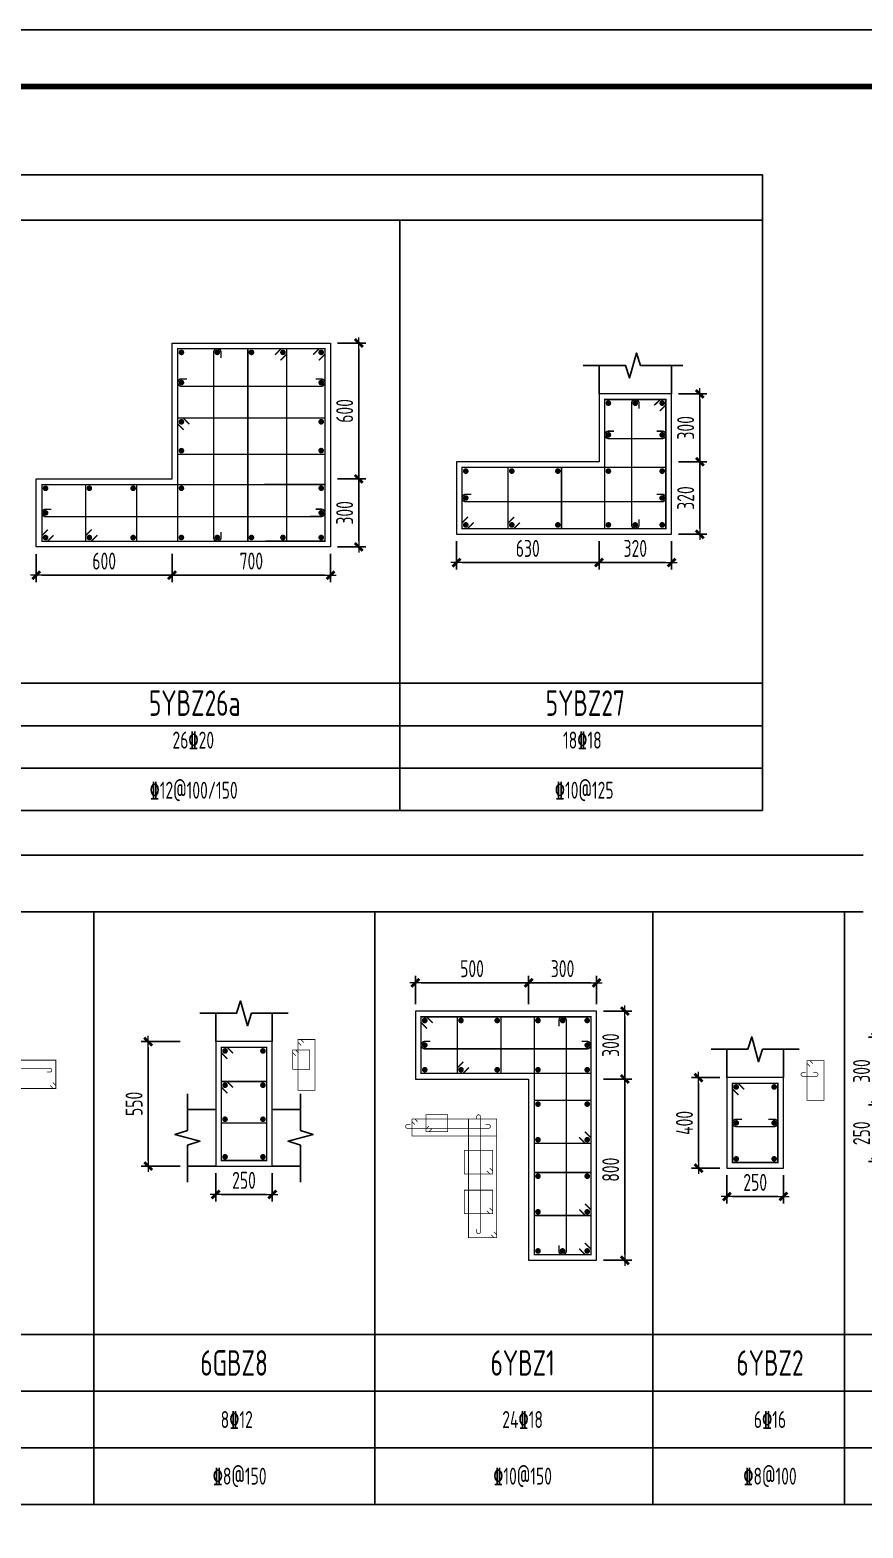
# Model space of a CAD drawing. Extents: x 292423 to 376523, y 106557 to 361882.
# Drawn here: x 343859 to 358578, y 139497 to 165957 of the extents above; entities that cross this region are included whole.
import ezdxf
from ezdxf.enums import TextEntityAlignment as Align

# ---------------------------------------------------------------- set-up
doc = ezdxf.new("R2010")
doc.units = 0
doc.header["$LTSCALE"] = 1000
doc.layers.get('0').update_dxf_attribs({"linetype": 'CONTINUOUS'})
doc.layers.get('Defpoints').update_dxf_attribs({"linetype": 'CONTINUOUS'})
for name, color, linetype in [('1508', 2, 'CONTINUOUS'), ('TAB', 7, 'CONTINUOUS'), ('THIN', 7, 'CONTINUOUS'), ('tk', 7, 'CONTINUOUS')]:
    doc.layers.add(name, color=color, linetype=linetype)
for name, color, linetype, lineweight in [('REIN', 6, 'CONTINUOUS', 18), ('Z-柱大样外框', 7, 'ByLayer', 18), ('Z-详图标注', 3, 'CONTINUOUS', 18)]:
    doc.layers.add(name, color=color, linetype=linetype, lineweight=lineweight)
doc.styles.get("Standard").update_dxf_attribs({"font": 'tssdeng.shx', "width": 0.7, "bigfont": 'tssdchn.shx'})
doc.styles.add('TCCAD_Dimension', font='Tssdeng.shx', dxfattribs={"width": 0.7, "bigfont": 'tssdchn.shx'})
doc.dimstyles.new('TCCAD_25_100', dxfattribs={"dimtxt": 300, "dimasz": 100, "dimexe": 125, "dimexo": 125, "dimgap": 100, "dimtad": 1, "dimdec": 0, "dimlfac": 0.25, "dimzin": 0, "dimdsep": 46, "dimtxsty": 'TCCAD_Dimension', "dimblk": '_TCDBK25_100', "dimcen": 0, "dimclrt": 7, "dimadec": 0, "dimazin": 0, "dimtfac": 1, "dimtdec": 0, "dimtix": 1, "dimtmove": 2, "dimatfit": 3, "dimfxl": 1, "dimtolj": 1, "dimtzin": 0, "dimarcsym": 0})

# ---------------------------------------------------------------- blocks, each defined once
blk = doc.blocks.new('_TCDBK25_100')
blk.add_line((-1, 0), (1, 0))
at = {"const_width": 0.5}
blk.add_lwpolyline([(-0.7, -0.7), (0.7, 0.7)], dxfattribs=at)
blk = doc.blocks.new('*D136')
at = {"layer": 'Defpoints', "color": 0}
for p in [(353869, 147427), (354369, 147427), (353869, 144227)]:
    blk.add_point(p, dxfattribs=at)
at = {"layer": 'Z-详图标注', "color": 0, "lineweight": -2}
for p, q in [((353994, 147427), (354494, 147427)), ((354369, 144327), (354369, 147327)), ((353994, 144227), (354494, 144227))]:
    blk.add_line(p, q, dxfattribs=at)
at = {"layer": 'Z-详图标注', "color": 0, "lineweight": -2, "xscale": 100, "yscale": 100, "zscale": 100}
for p, rotation in [((354369, 147427), 90), ((354369, 144227), 270)]:
    blk.add_blockref('_TCDBK25_100', p, dxfattribs=dict(at, rotation=rotation))
at = {"layer": 'Z-详图标注', "color": 7, "insert": (354119, 145827), "char_height": 300, "attachment_point": 5, "rotation": 90, "style": 'TCCAD_Dimension'}
blk.add_mtext('\\A1;800', dxfattribs=at)
blk = doc.blocks.new('*D137')
at = {"layer": 'Defpoints', "color": 0}
for p in [(353869, 148627), (354369, 148627), (353869, 147427)]:
    blk.add_point(p, dxfattribs=at)
at = {"layer": 'Z-详图标注', "color": 0, "lineweight": -2}
for p, q in [((353994, 148627), (354494, 148627)), ((354369, 147527), (354369, 148527)), ((353994, 147427), (354494, 147427))]:
    blk.add_line(p, q, dxfattribs=at)
at = {"layer": 'Z-详图标注', "color": 0, "lineweight": -2, "xscale": 100, "yscale": 100, "zscale": 100}
for p, rotation in [((354369, 148627), 90), ((354369, 147427), 270)]:
    blk.add_blockref('_TCDBK25_100', p, dxfattribs=dict(at, rotation=rotation))
at = {"layer": 'Z-详图标注', "color": 7, "insert": (354119, 148027), "char_height": 300, "attachment_point": 5, "rotation": 90, "style": 'TCCAD_Dimension'}
blk.add_mtext('\\A1;300', dxfattribs=at)
blk = doc.blocks.new('*D138')
at = {"layer": 'Defpoints', "color": 0}
for p in [(352669, 149127), (352669, 148627), (353869, 148627)]:
    blk.add_point(p, dxfattribs=at)
at = {"layer": 'Z-详图标注', "color": 0, "lineweight": -2}
for p, q in [((352669, 148752), (352669, 149252)), ((353869, 148752), (353869, 149252)), ((353769, 149127), (352769, 149127))]:
    blk.add_line(p, q, dxfattribs=at)
at = {"layer": 'Z-详图标注', "color": 0, "lineweight": -2, "xscale": 100, "yscale": 100, "zscale": 100, "rotation": 180}
blk.add_blockref('_TCDBK25_100', (352669, 149127), dxfattribs=at)
at = {"layer": 'Z-详图标注', "color": 0, "lineweight": -2, "xscale": 100, "yscale": 100, "zscale": 100}
blk.add_blockref('_TCDBK25_100', (353869, 149127), dxfattribs=at)
at = {"layer": 'Z-详图标注', "color": 7, "insert": (353269, 149377), "char_height": 300, "attachment_point": 5, "style": 'TCCAD_Dimension'}
blk.add_mtext('\\A1;300', dxfattribs=at)
blk = doc.blocks.new('*D139')
at = {"layer": 'Defpoints', "color": 0}
for p in [(350669, 149127), (350669, 148627), (352669, 148627)]:
    blk.add_point(p, dxfattribs=at)
at = {"layer": 'Z-详图标注', "color": 0, "lineweight": -2}
for p, q in [((350669, 148752), (350669, 149252)), ((352669, 148752), (352669, 149252)), ((352569, 149127), (350769, 149127))]:
    blk.add_line(p, q, dxfattribs=at)
at = {"layer": 'Z-详图标注', "color": 0, "lineweight": -2, "xscale": 100, "yscale": 100, "zscale": 100, "rotation": 180}
blk.add_blockref('_TCDBK25_100', (350669, 149127), dxfattribs=at)
at = {"layer": 'Z-详图标注', "color": 0, "lineweight": -2, "xscale": 100, "yscale": 100, "zscale": 100}
blk.add_blockref('_TCDBK25_100', (352669, 149127), dxfattribs=at)
at = {"layer": 'Z-详图标注', "color": 7, "insert": (351669, 149377), "char_height": 300, "attachment_point": 5, "style": 'TCCAD_Dimension'}
blk.add_mtext('\\A1;500', dxfattribs=at)
blk = doc.blocks.new('*D145')
at = {"layer": 'Defpoints', "color": 0}
for p in [(356172, 145853), (357172, 145853), (357172, 145353)]:
    blk.add_point(p, dxfattribs=at)
at = {"layer": 'Z-详图标注', "color": 0, "lineweight": -2}
for p, q in [((356172, 145728), (356172, 145228)), ((357172, 145728), (357172, 145228)), ((356272, 145353), (357072, 145353))]:
    blk.add_line(p, q, dxfattribs=at)
at = {"layer": 'Z-详图标注', "color": 0, "lineweight": -2, "xscale": 100, "yscale": 100, "zscale": 100, "rotation": 180}
blk.add_blockref('_TCDBK25_100', (356172, 145353), dxfattribs=at)
at = {"layer": 'Z-详图标注', "color": 0, "lineweight": -2, "xscale": 100, "yscale": 100, "zscale": 100}
blk.add_blockref('_TCDBK25_100', (357172, 145353), dxfattribs=at)
at = {"layer": 'Z-详图标注', "color": 7, "insert": (356672, 145603), "char_height": 300, "attachment_point": 5, "style": 'TCCAD_Dimension'}
blk.add_mtext('\\A1;250', dxfattribs=at)
blk = doc.blocks.new('*D146')
at = {"layer": 'Defpoints', "color": 0}
for p in [(355672, 147453), (356172, 147453), (356172, 145853)]:
    blk.add_point(p, dxfattribs=at)
at = {"layer": 'Z-详图标注', "color": 0, "lineweight": -2}
for p, q in [((356047, 147453), (355547, 147453)), ((355672, 145953), (355672, 147353)), ((356047, 145853), (355547, 145853))]:
    blk.add_line(p, q, dxfattribs=at)
at = {"layer": 'Z-详图标注', "color": 0, "lineweight": -2, "xscale": 100, "yscale": 100, "zscale": 100}
for p, rotation in [((355672, 147453), 90), ((355672, 145853), 270)]:
    blk.add_blockref('_TCDBK25_100', p, dxfattribs=dict(at, rotation=rotation))
at = {"layer": 'Z-详图标注', "color": 7, "insert": (355422, 146653), "char_height": 300, "attachment_point": 5, "rotation": 90, "style": 'TCCAD_Dimension'}
blk.add_mtext('\\A1;400', dxfattribs=at)
blk = doc.blocks.new('*D147')
at = {"layer": 'Defpoints', "color": 0}
for p in [(359301, 148170), (358801, 146970), (359301, 146970)]:
    blk.add_point(p, dxfattribs=at)
at = {"layer": 'Z-详图标注', "color": 0, "lineweight": -2}
for p, q in [((359176, 148170), (358676, 148170)), ((358801, 148070), (358801, 147070)), ((359176, 146970), (358676, 146970))]:
    blk.add_line(p, q, dxfattribs=at)
at = {"layer": 'Z-详图标注', "color": 0, "lineweight": -2, "xscale": 100, "yscale": 100, "zscale": 100}
for p, rotation in [((358801, 148170), 90), ((358801, 146970), 270)]:
    blk.add_blockref('_TCDBK25_100', p, dxfattribs=dict(at, rotation=rotation))
at = {"layer": 'Z-详图标注', "color": 7, "insert": (358551, 147570), "char_height": 300, "attachment_point": 5, "rotation": 90, "style": 'TCCAD_Dimension'}
blk.add_mtext('\\A1;300', dxfattribs=at)
blk = doc.blocks.new('*D148')
at = {"layer": 'Defpoints', "color": 0}
for p in [(359301, 146970), (358801, 145970), (359301, 145970)]:
    blk.add_point(p, dxfattribs=at)
at = {"layer": 'Z-详图标注', "color": 0, "lineweight": -2}
for p, q in [((359176, 146970), (358676, 146970)), ((358801, 146870), (358801, 146070)), ((359176, 145970), (358676, 145970))]:
    blk.add_line(p, q, dxfattribs=at)
at = {"layer": 'Z-详图标注', "color": 0, "lineweight": -2, "xscale": 100, "yscale": 100, "zscale": 100}
for p, rotation in [((358801, 146970), 90), ((358801, 145970), 270)]:
    blk.add_blockref('_TCDBK25_100', p, dxfattribs=dict(at, rotation=rotation))
at = {"layer": 'Z-详图标注', "color": 7, "insert": (358551, 146470), "char_height": 300, "attachment_point": 5, "rotation": 90, "style": 'TCCAD_Dimension'}
blk.add_mtext('\\A1;250', dxfattribs=at)
blk = doc.blocks.new('*D159')
at = {"layer": 'Defpoints', "color": 0}
for p in [(347140, 145889), (348140, 145889), (348140, 145389)]:
    blk.add_point(p, dxfattribs=at)
at = {"layer": 'Z-详图标注', "color": 0, "lineweight": -2}
for p, q in [((347140, 145764), (347140, 145264)), ((348140, 145764), (348140, 145264)), ((347240, 145389), (348040, 145389))]:
    blk.add_line(p, q, dxfattribs=at)
at = {"layer": 'Z-详图标注', "color": 0, "lineweight": -2, "xscale": 100, "yscale": 100, "zscale": 100, "rotation": 180}
blk.add_blockref('_TCDBK25_100', (347140, 145389), dxfattribs=at)
at = {"layer": 'Z-详图标注', "color": 0, "lineweight": -2, "xscale": 100, "yscale": 100, "zscale": 100}
blk.add_blockref('_TCDBK25_100', (348140, 145389), dxfattribs=at)
at = {"layer": 'Z-详图标注', "color": 7, "insert": (347640, 145639), "char_height": 300, "attachment_point": 5, "style": 'TCCAD_Dimension'}
blk.add_mtext('\\A1;250', dxfattribs=at)
blk = doc.blocks.new('*D160')
at = {"layer": 'Defpoints', "color": 0}
for p in [(345948, 148089), (346640, 148089), (346640, 145889)]:
    blk.add_point(p, dxfattribs=at)
at = {"layer": 'Z-详图标注', "color": 0, "lineweight": -2}
for p, q in [((346515, 148089), (345823, 148089)), ((345948, 145989), (345948, 147989)), ((346515, 145889), (345823, 145889))]:
    blk.add_line(p, q, dxfattribs=at)
at = {"layer": 'Z-详图标注', "color": 0, "lineweight": -2, "xscale": 100, "yscale": 100, "zscale": 100}
for p, rotation in [((345948, 148089), 90), ((345948, 145889), 270)]:
    blk.add_blockref('_TCDBK25_100', p, dxfattribs=dict(at, rotation=rotation))
at = {"layer": 'Z-详图标注', "color": 7, "insert": (345698, 146989), "char_height": 300, "attachment_point": 5, "rotation": 90, "style": 'TCCAD_Dimension'}
blk.add_mtext('\\A1;550', dxfattribs=at)
blk = doc.blocks.new('*D796')
at = {"layer": 'Defpoints', "color": 0}
for p in [(351394, 157050), (353914, 157050), (353914, 156550)]:
    blk.add_point(p, dxfattribs=at)
at = {"layer": 'Z-详图标注', "color": 0, "lineweight": -2}
for p, q in [((351394, 156925), (351394, 156425)), ((353914, 156925), (353914, 156425)), ((351494, 156550), (353814, 156550))]:
    blk.add_line(p, q, dxfattribs=at)
at = {"layer": 'Z-详图标注', "color": 0, "lineweight": -2, "xscale": 100, "yscale": 100, "zscale": 100, "rotation": 180}
blk.add_blockref('_TCDBK25_100', (351394, 156550), dxfattribs=at)
at = {"layer": 'Z-详图标注', "color": 0, "lineweight": -2, "xscale": 100, "yscale": 100, "zscale": 100}
blk.add_blockref('_TCDBK25_100', (353914, 156550), dxfattribs=at)
at = {"layer": 'Z-详图标注', "color": 7, "insert": (352654, 156800), "char_height": 300, "attachment_point": 5, "style": 'TCCAD_Dimension'}
blk.add_mtext('\\A1;630', dxfattribs=at)
blk = doc.blocks.new('*D797')
at = {"layer": 'Defpoints', "color": 0}
for p in [(353914, 157050), (355194, 157050), (355194, 156550)]:
    blk.add_point(p, dxfattribs=at)
at = {"layer": 'Z-详图标注', "color": 0, "lineweight": -2}
for p, q in [((353914, 156925), (353914, 156425)), ((355194, 156925), (355194, 156425)), ((354014, 156550), (355094, 156550))]:
    blk.add_line(p, q, dxfattribs=at)
at = {"layer": 'Z-详图标注', "color": 0, "lineweight": -2, "xscale": 100, "yscale": 100, "zscale": 100, "rotation": 180}
blk.add_blockref('_TCDBK25_100', (353914, 156550), dxfattribs=at)
at = {"layer": 'Z-详图标注', "color": 0, "lineweight": -2, "xscale": 100, "yscale": 100, "zscale": 100}
blk.add_blockref('_TCDBK25_100', (355194, 156550), dxfattribs=at)
at = {"layer": 'Z-详图标注', "color": 7, "insert": (354554, 156800), "char_height": 300, "attachment_point": 5, "style": 'TCCAD_Dimension'}
blk.add_mtext('\\A1;320', dxfattribs=at)
blk = doc.blocks.new('*D798')
at = {"layer": 'Defpoints', "color": 0}
for p in [(355194, 158330), (355694, 158330), (355194, 157050)]:
    blk.add_point(p, dxfattribs=at)
at = {"layer": 'Z-详图标注', "color": 0, "lineweight": -2}
for p, q in [((355319, 158330), (355819, 158330)), ((355694, 157150), (355694, 158230)), ((355319, 157050), (355819, 157050))]:
    blk.add_line(p, q, dxfattribs=at)
at = {"layer": 'Z-详图标注', "color": 0, "lineweight": -2, "xscale": 100, "yscale": 100, "zscale": 100}
for p, rotation in [((355694, 158330), 90), ((355694, 157050), 270)]:
    blk.add_blockref('_TCDBK25_100', p, dxfattribs=dict(at, rotation=rotation))
at = {"layer": 'Z-详图标注', "color": 7, "insert": (355444, 157690), "char_height": 300, "attachment_point": 5, "rotation": 90, "style": 'TCCAD_Dimension'}
blk.add_mtext('\\A1;320', dxfattribs=at)
blk = doc.blocks.new('*D799')
at = {"layer": 'Defpoints', "color": 0}
for p in [(355194, 159530), (355694, 159530), (355194, 158330)]:
    blk.add_point(p, dxfattribs=at)
at = {"layer": 'Z-详图标注', "color": 0, "lineweight": -2}
for p, q in [((355319, 159530), (355819, 159530)), ((355694, 158430), (355694, 159430)), ((355319, 158330), (355819, 158330))]:
    blk.add_line(p, q, dxfattribs=at)
at = {"layer": 'Z-详图标注', "color": 0, "lineweight": -2, "xscale": 100, "yscale": 100, "zscale": 100}
for p, rotation in [((355694, 159530), 90), ((355694, 158330), 270)]:
    blk.add_blockref('_TCDBK25_100', p, dxfattribs=dict(at, rotation=rotation))
at = {"layer": 'Z-详图标注', "color": 7, "insert": (355444, 158930), "char_height": 300, "attachment_point": 5, "rotation": 90, "style": 'TCCAD_Dimension'}
blk.add_mtext('\\A1;300', dxfattribs=at)
blk = doc.blocks.new('*D808')
at = {"layer": 'Defpoints', "color": 0}
for p in [(343969, 156826), (346369, 156827), (346370, 156327)]:
    blk.add_point(p, dxfattribs=at)
at = {"layer": 'Z-详图标注', "color": 0, "lineweight": -2}
for p, q in [((343969, 156701), (343970, 156201)), ((346369, 156702), (346370, 156202)), ((344070, 156326), (346270, 156327))]:
    blk.add_line(p, q, dxfattribs=at)
at = {"layer": 'Z-详图标注', "color": 0, "lineweight": -2, "xscale": 100, "yscale": 100, "zscale": 100}
for p, rotation in [((343970, 156326), 180.0138959883196), ((346370, 156327), 0.01389598831960133)]:
    blk.add_blockref('_TCDBK25_100', p, dxfattribs=dict(at, rotation=rotation))
at = {"layer": 'Z-详图标注', "color": 7, "insert": (345170, 156576), "char_height": 300, "attachment_point": 5, "rotation": 0.0139, "style": 'TCCAD_Dimension'}
blk.add_mtext('\\A1;600', dxfattribs=at)
blk = doc.blocks.new('*D809')
at = {"layer": 'Defpoints', "color": 0}
for p in [(346369, 156827), (349169, 156827), (349170, 156327)]:
    blk.add_point(p, dxfattribs=at)
at = {"layer": 'Z-详图标注', "color": 0, "lineweight": -2}
for p, q in [((346369, 156702), (346370, 156202)), ((349169, 156702), (349170, 156202)), ((346470, 156327), (349070, 156327))]:
    blk.add_line(p, q, dxfattribs=at)
at = {"layer": 'Z-详图标注', "color": 0, "lineweight": -2, "xscale": 100, "yscale": 100, "zscale": 100}
for p, rotation in [((346370, 156327), 180.0138959883196), ((349170, 156327), 0.01389598831960133)]:
    blk.add_blockref('_TCDBK25_100', p, dxfattribs=dict(at, rotation=rotation))
at = {"layer": 'Z-详图标注', "color": 7, "insert": (347770, 156577), "char_height": 300, "attachment_point": 5, "rotation": 0.0139, "style": 'TCCAD_Dimension'}
blk.add_mtext('\\A1;700', dxfattribs=at)
blk = doc.blocks.new('*D810')
at = {"layer": 'Defpoints', "color": 0}
for p in [(349169, 158028), (349669, 158028), (349169, 156827)]:
    blk.add_point(p, dxfattribs=at)
at = {"layer": 'Z-详图标注', "color": 0, "lineweight": -2}
for p, q in [((349294, 158028), (349794, 158028)), ((349669, 156927), (349669, 157928)), ((349294, 156827), (349794, 156827))]:
    blk.add_line(p, q, dxfattribs=at)
at = {"layer": 'Z-详图标注', "color": 0, "lineweight": -2, "xscale": 100, "yscale": 100, "zscale": 100}
for p, rotation in [((349669, 158028), 90), ((349669, 156827), 270)]:
    blk.add_blockref('_TCDBK25_100', p, dxfattribs=dict(at, rotation=rotation))
at = {"layer": 'Z-详图标注', "color": 7, "insert": (349419, 157428), "char_height": 300, "attachment_point": 5, "rotation": 90, "style": 'TCCAD_Dimension'}
blk.add_mtext('\\A1;300', dxfattribs=at)
blk = doc.blocks.new('*D811')
at = {"layer": 'Defpoints', "color": 0}
for p in [(349169, 160427), (349669, 160427), (349169, 158028)]:
    blk.add_point(p, dxfattribs=at)
at = {"layer": 'Z-详图标注', "color": 0, "lineweight": -2}
for p, q in [((349294, 160427), (349794, 160427)), ((349669, 158128), (349669, 160327)), ((349294, 158028), (349794, 158028))]:
    blk.add_line(p, q, dxfattribs=at)
at = {"layer": 'Z-详图标注', "color": 0, "lineweight": -2, "xscale": 100, "yscale": 100, "zscale": 100}
for p, rotation in [((349669, 160427), 90), ((349669, 158028), 270)]:
    blk.add_blockref('_TCDBK25_100', p, dxfattribs=dict(at, rotation=rotation))
at = {"layer": 'Z-详图标注', "color": 7, "insert": (349419, 159228), "char_height": 300, "attachment_point": 5, "rotation": 90, "style": 'TCCAD_Dimension'}
blk.add_mtext('\\A1;600', dxfattribs=at)
blk = doc.blocks.new('A1tk')
at = {"layer": 'tk', "color": 5}
blk.add_lwpolyline([(0, 0), (0, 59400), (84100, 59400), (84100, 0)], close=True, dxfattribs=at)
at = {"layer": 'tk', "const_width": 100}
blk.add_lwpolyline([(2500, 1000), (83100, 1000), (83100, 58400), (2500, 58400)], close=True, dxfattribs=at)

msp = doc.modelspace()

# ---------------------------------------------------------------- linework, layer by layer
at = {"layer": 'REIN', "color": 210, "const_width": 25, "elevation": 0}
for points in [[(348863.4, 160221.2), (348969.5, 160327.3), (349069.5, 160327.3), (349069.5, 156927.3), (346469.5, 156926.7), (346469.5, 160327.3), (349069.5, 160327.3), (349069.5, 160227.3), (348963.4, 160121.2)], [(354887.5, 159324.3), (354993.6, 159430.3), (355093.6, 159430.3), (355093.6, 157150.3), (354013.6, 157150.3), (354013.6, 159430.3), (355093.6, 159430.3), (355093.6, 159330.3), (354987.5, 159224.3)], [(351699.6, 157256.4), (351593.6, 157150.3), (351493.6, 157150.3), (351493.6, 158230.3), (355093.6, 158230.3), (355093.6, 157150.3), (351493.6, 157150.3), (351493.6, 157250.3), (351599.6, 157356.4)], [(344275.5, 157032.3), (344169.5, 156926.2), (344069.5, 156926.2), (344069.5, 157926.2), (349069.5, 157928.4), (349069.5, 156927.3), (344069.5, 156926.2), (344069.5, 157026.2), (344175.5, 157132.2)]]:
    msp.add_lwpolyline(points, dxfattribs=at)
at = {"layer": 'REIN', "color": 6, "const_width": 50, "elevation": 0}
for points in [[(346509.5, 160262.3, 1), (346559.5, 160262.3, 1)], [(347143.5, 160262.3, 1), (347193.5, 160262.3, 1)], [(347747.7, 160262.3, 1), (347797.7, 160262.3, 1)], [(348303.6, 160262.3, 1), (348353.6, 160262.3, 1)], [(348979.5, 160262.3, 1), (349029.5, 160262.3, 1)], [(346509.5, 159728.7, 1), (346559.5, 159728.7, 1)], [(348979.5, 159728.7, 1), (349029.5, 159728.7, 1)], [(354053.6, 159365.3, 1), (354103.6, 159365.3, 1)], [(354528.6, 159365.3, 1), (354578.6, 159365.3, 1)], [(355003.6, 159365.3, 1), (355053.6, 159365.3, 1)], [(346509.5, 159036, 1), (346559.5, 159036, 1)], [(348979.5, 159036.3, 1), (349029.5, 159036.3, 1)], [(354053.6, 158805.3, 1), (354103.6, 158805.3, 1)], [(355003.6, 158805.3, 1), (355053.6, 158805.3, 1)], [(346509.5, 158526.4, 1), (346559.5, 158526.4, 1)], [(348979.5, 158527, 1), (349029.5, 158527, 1)], [(351533.6, 158165.3, 1), (351583.6, 158165.3, 1)], [(352346.9, 158165.3, 1), (352396.9, 158165.3, 1)], [(353160.2, 158165.3, 1), (353210.2, 158165.3, 1)], [(354053.6, 158165.3, 1), (354103.6, 158165.3, 1)], [(355003.6, 158165.3, 1), (355053.6, 158165.3, 1)], [(344109.5, 157861.2, 1), (344159.5, 157861.2, 1)], [(344882.8, 157861.6, 1), (344932.8, 157861.6, 1)], [(345656.1, 157862, 1), (345706.1, 157862, 1)], [(346509.5, 157862.4, 1), (346559.5, 157862.4, 1)], [(348979.5, 157863.4, 1), (349029.5, 157863.4, 1)], [(351533.6, 157690.3, 1), (351583.6, 157690.3, 1)], [(355003.6, 157690.3, 1), (355053.6, 157690.3, 1)], [(344109.5, 157426.2, 1), (344159.5, 157426.2, 1)], [(348979.5, 157427.8, 1), (349029.5, 157427.8, 1)], [(351533.6, 157215.3, 1), (351583.6, 157215.3, 1)], [(352346.9, 157215.3, 1), (352396.9, 157215.3, 1)], [(353160.2, 157215.3, 1), (353210.2, 157215.3, 1)], [(354053.6, 157215.3, 1), (354103.6, 157215.3, 1)], [(354528.6, 157215.3, 1), (354578.6, 157215.3, 1)], [(355003.6, 157215.3, 1), (355053.6, 157215.3, 1)], [(344109.5, 156991.2, 1), (344159.5, 156991.2, 1)], [(344882.8, 156991.4, 1), (344932.8, 156991.4, 1)], [(345656.1, 156991.5, 1), (345706.1, 156991.5, 1)], [(346509.5, 156991.8, 1), (346559.5, 156991.8, 1)], [(347143.8, 156991.8, 1), (347193.8, 156991.8, 1)], [(347747.7, 156991.9, 1), (347797.7, 156991.9, 1)], [(348303.6, 156992.1, 1), (348353.6, 156992.1, 1)], [(348979.5, 156992.3, 1), (349029.5, 156992.3, 1)]]:
    msp.add_lwpolyline(points, format="xyb", close=True, dxfattribs=at)
at = {"layer": 'REIN', "color": 6, "const_width": 25, "elevation": 0}
for points in [[(347233.8, 157091.8), (347233.8, 156991.8, -1), (347103.8, 156991.8), (347103.5, 160262.3, -1), (347233.5, 160262.3), (347233.5, 160162.3)], [(348904.5, 159793.7), (349004.5, 159793.7, -1), (349004.5, 159663.7), (346534.5, 159663.7, -1), (346534.5, 159793.7), (346634.5, 159793.7)], [(354618.6, 157315.3), (354618.6, 157215.3, -1), (354488.6, 157215.3), (354488.6, 159365.3, -1), (354618.6, 159365.3), (354618.6, 159265.3)], [(354928.6, 158870.3), (355028.6, 158870.3, -1), (355028.6, 158740.3), (354078.6, 158740.3, -1), (354078.6, 158870.3), (354178.6, 158870.3)], [(354928.6, 157755.3), (355028.6, 157755.3, -1), (355028.6, 157625.3), (351558.6, 157625.3, -1), (351558.6, 157755.3), (351658.6, 157755.3)], [(348904.4, 157492.8), (349004.4, 157492.8, -1), (349004.5, 157362.8), (344134.5, 157361.2, -1), (344134.4, 157491.2), (344234.4, 157491.2)]]:
    msp.add_lwpolyline(points, format="xyb", dxfattribs=at)
for points in [[(348187.6, 160221.2), (348293.6, 160327.3), (348393.6, 160327.3), (348393.6, 156927.1), (347707.7, 156926.9), (347707.7, 160327.3), (348393.6, 160327.3), (348393.6, 160227.3), (348287.6, 160121.2)], [(346575.5, 158894.9), (346469.5, 159001), (346469.5, 159101), (349069.5, 159101.3), (349069.5, 158462.1), (346469.5, 158461.3), (346469.5, 159101), (346569.5, 159101), (346675.5, 158994.9)], [(352513, 157256.4), (352406.9, 157150.3), (352306.9, 157150.3), (352306.9, 158230.3), (353250.2, 158230.3), (353250.2, 157150.3), (352306.9, 157150.3), (352306.9, 157250.3), (352413, 157356.4)], [(345048.8, 157032.4), (344942.8, 156926.4), (344842.8, 156926.3), (344842.8, 157926.6), (345746.1, 157927), (345746.1, 156926.6), (344842.8, 156926.3), (344842.8, 157026.3), (344948.8, 157132.4)]]:
    msp.add_lwpolyline(points, dxfattribs=at)
at = {"layer": 'REIN', "color": 210}
for points, const_width in [([(350875.3, 148320.5), (350769.2, 148426.6), (350769.2, 148526.6), (353769.2, 148526.6), (353769.2, 147526.6), (350769.2, 147526.6), (350769.2, 148526.6), (350869.2, 148526.6), (350975.3, 148420.5)], 25), ([(353663.2, 144532.7), (353769.2, 144426.6), (353769.2, 144326.6), (352769.2, 144326.6), (352769.2, 148526.6), (353769.2, 148526.6), (353769.2, 144326.6), (353669.2, 144326.6), (353563.2, 144432.7)], 25), ([(347346.3, 147782.8), (347240.2, 147888.9), (347240.2, 147988.9), (348040.2, 147988.9), (348040.2, 145988.9), (347240.2, 145988.9), (347240.2, 147988.9), (347340.2, 147988.9), (347446.3, 147882.8)], 25), ([(348648.6, 148023), (348595.6, 148076.1), (348595.6, 148126.1), (348895.6, 148126.1), (348895.6, 147226.1), (348595.6, 147226.1), (348595.6, 148126.1), (348645.6, 148126.1), (348698.6, 148073)], 12.5), ([(344263.2, 147363.9), (344316.2, 147310.8), (344316.2, 147260.8), (343516.2, 147260.8), (343516.2, 147760.8), (344316.2, 147760.8), (344316.2, 147260.8), (344266.2, 147260.8), (344213.2, 147313.9)], 12.5), ([(357641.5, 147649), (357588.5, 147702), (357588.5, 147752), (357888.5, 147752), (357888.5, 147052), (357588.5, 147052), (357588.5, 147752), (357638.5, 147752), (357691.5, 147699)], 12.5), ([(356377.9, 147146.9), (356271.9, 147253), (356271.9, 147353), (357071.9, 147353), (357071.9, 145953), (356271.9, 145953), (356271.9, 147353), (356371.9, 147353), (356477.9, 147246.9)], 25), ([(350660, 146620.6), (350607, 146673.7), (350607, 146723.7), (352107, 146723.7), (352107, 146423.7), (350607, 146423.7), (350607, 146723.7), (350657, 146723.7), (350710, 146670.6)], 12.5), ([(352054, 144726.7), (352107, 144673.7), (352107, 144623.7), (351607, 144623.7), (351607, 146723.7), (352107, 146723.7), (352107, 144623.7), (352057, 144623.7), (352004, 144676.7)], 12.5)]:
    msp.add_lwpolyline(points, dxfattribs=dict(at, const_width=const_width))
at = {"layer": 'REIN', "color": 6, "const_width": 50}
for points in [[(350809.2, 148461.6, 1), (350859.2, 148461.6, 1)], [(351449.2, 148461.6, 1), (351499.2, 148461.6, 1)], [(352089.2, 148461.6, 1), (352139.2, 148461.6, 1)], [(352809.2, 148461.6, 1), (352859.2, 148461.6, 1)], [(353244.2, 148461.6, 1), (353294.2, 148461.6, 1)], [(353679.2, 148461.6, 1), (353729.2, 148461.6, 1)], [(347280.2, 147923.9, 1), (347330.2, 147923.9, 1)], [(347950.2, 147923.9, 1), (348000.2, 147923.9, 1)], [(350809.2, 148026.6, 1), (350859.2, 148026.6, 1)], [(353679.2, 148026.6, 1), (353729.2, 148026.6, 1)], [(350809.2, 147591.6, 1), (350859.2, 147591.6, 1)], [(351449.2, 147591.6, 1), (351499.2, 147591.6, 1)], [(352089.2, 147591.6, 1), (352139.2, 147591.6, 1)], [(352809.2, 147591.6, 1), (352859.2, 147591.6, 1)], [(353679.2, 147591.6, 1), (353729.2, 147591.6, 1)], [(347280.2, 147318.7, 1), (347330.2, 147318.7, 1)], [(347950.2, 147318.7, 1), (348000.2, 147318.7, 1)], [(356311.9, 147288, 1), (356361.9, 147288, 1)], [(356981.9, 147288, 1), (357031.9, 147288, 1)], [(352809.2, 146984.9, 1), (352859.2, 146984.9, 1)], [(353679.2, 146984.9, 1), (353729.2, 146984.9, 1)], [(347280.2, 146717.1, 1), (347330.2, 146717.1, 1)], [(347950.2, 146717.1, 1), (348000.2, 146717.1, 1)], [(356311.9, 146653, 1), (356361.9, 146653, 1)], [(356981.9, 146653, 1), (357031.9, 146653, 1)], [(352809.2, 146355.4, 1), (352859.2, 146355.4, 1)], [(353679.2, 146355.4, 1), (353729.2, 146355.4, 1)], [(347280.2, 146053.9, 1), (347330.2, 146053.9, 1)], [(347950.2, 146053.9, 1), (348000.2, 146053.9, 1)], [(356311.9, 146018, 1), (356361.9, 146018, 1)], [(356981.9, 146018, 1), (357031.9, 146018, 1)], [(352809.2, 145711.6, 1), (352859.2, 145711.6, 1)], [(353679.2, 145711.6, 1), (353729.2, 145711.6, 1)], [(352809.2, 145082.1, 1), (352859.2, 145082.1, 1)], [(353679.2, 145082.1, 1), (353729.2, 145082.1, 1)], [(352809.2, 144391.6, 1), (352859.2, 144391.6, 1)], [(353244.2, 144391.6, 1), (353294.2, 144391.6, 1)], [(353679.2, 144391.6, 1), (353729.2, 144391.6, 1)]]:
    msp.add_lwpolyline(points, format="xyb", close=True, dxfattribs=at)
at = {"layer": 'REIN', "color": 6}
for points, const_width in [([(351615.3, 147632.7), (351509.2, 147526.6), (351409.2, 147526.6), (351409.2, 148526.6), (352179.2, 148526.6), (352179.2, 147526.6), (351409.2, 147526.6), (351409.2, 147626.6), (351515.3, 147732.7)], 25), ([(348555.8, 147837.5), (348502.8, 147890.5), (348502.8, 147940.5), (348802.8, 147940.5), (348802.8, 147597.2), (348502.8, 147597.2), (348502.8, 147940.5), (348552.8, 147940.5), (348605.8, 147887.5)], 12.5), ([(347346.3, 147177.6), (347240.2, 147283.7), (347240.2, 147383.7), (348040.2, 147383.7), (348040.2, 146652.1), (347240.2, 146652.1), (347240.2, 147383.7), (347340.2, 147383.7), (347446.3, 147277.6)], 25), ([(353663.2, 146496.4), (353769.2, 146390.4), (353769.2, 146290.4), (352769.2, 146290.4), (352769.2, 147049.9), (353769.2, 147049.9), (353769.2, 146290.4), (353669.2, 146290.4), (353563.2, 146396.4)], 25), ([(350957.5, 146549.2), (350904.5, 146496.2), (350854.5, 146496.2), (350854.5, 146796.2), (351239.5, 146796.2), (351239.5, 146496.2), (350854.5, 146496.2), (350854.5, 146546.2), (350907.5, 146599.2)], 12.5), ([(351981.5, 145855.2), (352034.5, 145802.2), (352034.5, 145752.2), (351534.5, 145752.2), (351534.5, 146169.2), (352034.5, 146169.2), (352034.5, 145752.2), (351984.5, 145752.2), (351931.5, 145805.2)], 12.5), ([(353663.2, 145223.1), (353769.2, 145117.1), (353769.2, 145017.1), (352769.2, 145017.1), (352769.2, 145776.6), (353769.2, 145776.6), (353769.2, 145017.1), (353669.2, 145017.1), (353563.2, 145123.1)], 25), ([(351981.5, 145151.2), (352034.5, 145098.2), (352034.5, 145048.2), (351534.5, 145048.2), (351534.5, 145465.2), (352034.5, 145465.2), (352034.5, 145048.2), (351984.5, 145048.2), (351931.5, 145101.2)], 12.5)]:
    msp.add_lwpolyline(points, dxfattribs=dict(at, const_width=const_width))
for points, const_width in [([(353204.2, 148361.6), (353204.2, 148461.6, -1), (353334.2, 148461.6), (353334.2, 144391.6, -1), (353204.2, 144391.6), (353204.2, 144491.6)], 25), ([(353604.2, 148091.6), (353704.2, 148091.6, -1), (353704.2, 147961.6), (350834.2, 147961.6, -1), (350834.2, 148091.6), (350934.2, 148091.6)], 25), ([(343526.2, 147550.8), (343476.2, 147550.8, -1), (343476.2, 147615.8), (344211.2, 147615.8, -1), (344211.2, 147550.8), (344161.2, 147550.8)], 12.5), ([(357700.2, 147540.4), (357750.2, 147540.4, -1), (357750.2, 147475.4), (357515.2, 147475.4, -1), (357515.2, 147540.4), (357565.2, 147540.4)], 12.5), ([(351912.7, 146623.1), (351962.7, 146623.1, -1), (351962.7, 146558.1), (350527.7, 146558.1, -1), (350527.7, 146623.1), (350577.7, 146623.1)], 12.5), ([(351752, 146713.7), (351752, 146763.7, -1), (351817, 146763.7), (351817, 144728.7, -1), (351752, 144728.7), (351752, 144778.7)], 12.5), ([(356906.9, 146718), (357006.9, 146718, -1), (357006.9, 146588), (356336.9, 146588, -1), (356336.9, 146718), (356436.9, 146718)], 25)]:
    msp.add_lwpolyline(points, format="xyb", dxfattribs=dict(at, const_width=const_width))
at = {"layer": 'TAB'}
for p, q in [((295391.9, 163397.7), (356799.6, 163397.7, 0)), ((356799.6, 163397.7, 0), (356799.6, 152168.8, 0)), ((297191.9, 162599.4), (356799.6, 162599.4, 0)), ((350395.1, 162599.4), (350395.1, 152168.8, 0)), ((295391.9, 154418.8, 0), (356799.6, 154418.8, 0)), ((295391.9, 153668.8, 0), (356799.6, 153668.8, 0)), ((295391.9, 152918.8, 0), (356799.6, 152918.8, 0)), ((356799.6, 152168.8, 0), (295391.9, 152168.8, 0)), ((295391.9, 152168.8, 0), (356799.6, 152168.8, 0)), ((340377.4, 151380.3), (350252.1, 151380.3)), ((350252.1, 151380.3), (358577.7, 151380.3)), ((344989.3, 150380.3), (340377.4, 150380.3)), ((340377.4, 150380.3), (350252.1, 150380.3)), ((344989.3, 150380.3), (344989.3, 139913.6)), ((349952.1, 150380.3), (349952.1, 139913.6)), ((358577.7, 150380.3), (350252.1, 150380.3)), ((350252.1, 150380.3), (356909.8, 150380.3)), ((354864.6, 150380.3), (354864.6, 139913.6)), ((356909.8, 150380.3), (358577.7, 150380.3)), ((358249.8, 150380.3), (358249.8, 139913.6)), ((340377.4, 142913.6), (350252.1, 142913.6)), ((340377.4, 142913.6), (350252.1, 142913.6)), ((350252.1, 142913.6), (358577.7, 142913.6)), ((350252.1, 142913.6), (356909.8, 142913.6)), ((358577.7, 142913.6), (367939, 142913.6)), ((313700.4, 141913.6), (367939, 141913.6)), ((340377.4, 140913.6), (350252.1, 140913.6)), ((350252.1, 140913.6), (358577.7, 140913.6)), ((358577.7, 140913.6), (367939, 140913.6)), ((350252.1, 139913.6), (340377.4, 139913.6)), ((358577.7, 139913.6), (350252.1, 139913.6)), ((367939, 139913.6), (358577.7, 139913.6))]:
    msp.add_line(p, q, dxfattribs=at)
at = {"layer": 'THIN'}
for p, q in [((353913.6, 159530.3, 0), (353913.6, 160030.3, 0)), ((355193.6, 159530.3, 0), (355193.6, 160030.3, 0)), ((347140.2, 148588.9), (347140.2, 148088.9)), ((348140.2, 148588.9), (348140.2, 148088.9)), ((356171.9, 147953), (356171.9, 147453)), ((357171.9, 147953), (357171.9, 147453)), ((346640.2, 146888.9), (347140.2, 146888.9)), ((348640.2, 146888.9), (348140.2, 146888.9)), ((346640.2, 145888.9), (347140.2, 145888.9)), ((348640.2, 145888.9), (348140.2, 145888.9))]:
    msp.add_line(p, q, dxfattribs=at)
at = {"layer": 'THIN', "elevation": 0}
for points in [[(355393.6, 160030.3), (354643.6, 160030.3), (354573.6, 160250.3), (354453.6, 159810.3), (354383.6, 160030.3), (353633.6, 160030.3)], [(355891.9, 147953), (356541.9, 147953), (356611.9, 148173), (356731.9, 147733), (356801.9, 147953), (357451.9, 147953)]]:
    msp.add_lwpolyline(points, dxfattribs=at)
at = {"layer": 'THIN'}
for points in [[(346860.2, 148588.9), (347510.2, 148588.9), (347580.2, 148808.9), (347700.2, 148368.9), (347770.2, 148588.9), (348420.2, 148588.9)], [(346640.2, 147168.9), (346640.2, 146518.9), (346420.2, 146448.9), (346860.2, 146328.9), (346640.2, 146258.9), (346640.2, 145608.9)], [(348640.2, 147168.9), (348640.2, 146518.9), (348860.2, 146448.9), (348420.2, 146328.9), (348640.2, 146258.9), (348640.2, 145608.9)]]:
    msp.add_lwpolyline(points, dxfattribs=at)
at = {"layer": 'Z-柱大样外框', "elevation": 0}
for points in [[(346369.5, 160427.3), (349169.5, 160427.3), (349169.5, 156827.3), (343969.5, 156826.1), (343969.5, 158026.1), (346369.5, 158027.3), (346369.5, 160427.3)], [(351393.6, 158330.3), (351393.6, 157050.3), (355193.6, 157050.3), (355193.6, 159530.3), (353913.6, 159530.3), (353913.6, 158330.3), (351393.6, 158330.3)]]:
    msp.add_lwpolyline(points, close=True, dxfattribs=at)
at = {"layer": 'Z-柱大样外框'}
for points in [[(352669.2, 147426.6), (352669.2, 144226.6), (353869.2, 144226.6), (353869.2, 148626.6), (350669.2, 148626.6), (350669.2, 147426.6)], [(347140.2, 148088.9), (347140.2, 145888.9), (348140.2, 145888.9), (348140.2, 148088.9), (347140.2, 148088.9)], [(356171.9, 147453), (356171.9, 145853), (357171.9, 145853), (357171.9, 147453), (356171.9, 147453)]]:
    msp.add_lwpolyline(points, close=True, dxfattribs=at)

# ---------------------------------------------------------------- block references
at = {"layer": '1508'}
msp.add_blockref('A1tk', (292422.6, 106556.8), dxfattribs=at)

# ---------------------------------------------------------------- texts
at = {"layer": 'TAB', "width": 0.7}
for s, height, p in [('5YBZ26a', 450, (346769.4, 154067.7, 0)), ('5YBZ27', 450, (353670.1, 154067.7, 0)), ('%%13212@100/150', 300, (346750.3, 152528.8, 0)), ('%%13210@125', 300, (353651.1, 152528.8, 0)), ('6GBZ8', 450, (347464.8, 142413.6)), ('6YBZ1', 450, (352562.6, 142413.6)), ('6YBZ2', 450, (356933.6, 142413.6)), ('8%%13212', 300, (347512.2, 141413.6)), ('24%%13218', 300, (352562.6, 141413.6)), ('6%%13216', 300, (356933.6, 141413.6)), ('%%1328@150', 300, (347563.2, 140413.6)), ('%%13210@150', 300, (352562.6, 140413.6)), ('%%1328@100', 300, (356933.6, 140413.6))]:
    msp.add_text(s, height=height, dxfattribs=at).set_placement(p, align=Align.MIDDLE_CENTER)
for s, p in [('26%%13220', (346376.2, 153173.8, 0)), ('18%%13218', (353276.9, 153173.8, 0))]:
    msp.add_text(s, height=300, dxfattribs=at).set_placement(p, align=Align.BOTTOM_LEFT)

# ---------------------------------------------------------------- dimensions: what is measured, and where the dimension line sits
at = {"layer": 'Z-详图标注'}
for base, p1, p2, angle, picture, middle in [((349669.5, 160427.3, 0), (349169.5, 158028.5, 0), (349169.5, 160427.3, 0), 90, '*D811', (349419.5, 159227.9, 0)), ((355693.6, 159530.3, 0), (355193.6, 158330.3, 0), (355193.6, 159530.3, 0), 90, '*D799', (355443.6, 158930.3, 0)), ((355693.6, 158330.3, 0), (355193.6, 157050.3, 0), (355193.6, 158330.3, 0), 90, '*D798', (355443.6, 157690.3, 0)), ((349669.5, 158028.5, 0), (349169.5, 156827.3, 0), (349169.5, 158028.5, 0), 90, '*D810', (349419.5, 157427.9, 0)), ((346369.6, 156326.7, 0), (343969.5, 156826.1, 0), (346369.5, 156826.7, 0), 0.0139, '*D808', (345169.5, 156576.4, 0)), ((349169.6, 156327.3, 0), (346369.5, 156826.7, 0), (349169.5, 156827.3, 0), 0.0139, '*D809', (347769.5, 156577, 0)), ((350669.2, 149126.6), (352669.2, 148626.6), (350669.2, 148626.6), 180, '*D139', (351669.2, 149376.6)), ((352669.2, 149126.6), (353869.2, 148626.6), (352669.2, 148626.6), 180, '*D138', (353269.2, 149376.6)), ((354369.2, 148626.6), (353869.2, 147426.6), (353869.2, 148626.6), 90, '*D137', (354119.2, 148026.6)), ((345948.3, 148088.9), (346640.2, 145888.9), (346640.2, 148088.9), 90, '*D160', (345698.3, 146988.9)), ((358801.2, 146970.5), (359301.2, 148170.5), (359301.2, 146970.5), 270, '*D147', (358551.2, 147570.5)), ((354369.2, 147426.6), (353869.2, 144226.6), (353869.2, 147426.6), 90, '*D136', (354119.2, 145826.6)), ((355671.9, 147453), (356171.9, 145853), (356171.9, 147453), 90, '*D146', (355421.9, 146653)), ((358801.2, 145970.5), (359301.2, 146970.5), (359301.2, 145970.5), 270, '*D148', (358551.2, 146470.5))]:
    dim = msp.add_linear_dim(base=base, p1=p1, p2=p2, angle=angle, dimstyle='TCCAD_25_100', dxfattribs=at)
    dim.commit()
    dim.dimension.update_dxf_attribs({"geometry": picture, "text_midpoint": middle})
for base, p1, p2, picture, middle in [((353913.6, 156550.3, 0), (351393.6, 157050.3, 0), (353913.6, 157050.3, 0), '*D796', (352653.6, 156800.3, 0)), ((355193.6, 156550.3, 0), (353913.6, 157050.3, 0), (355193.6, 157050.3, 0), '*D797', (354553.6, 156800.3, 0)), ((348140.2, 145388.9), (347140.2, 145888.9), (348140.2, 145888.9), '*D159', (347640.2, 145638.9)), ((357171.9, 145353), (356171.9, 145853), (357171.9, 145853), '*D145', (356671.9, 145603))]:
    dim = msp.add_linear_dim(base=base, p1=p1, p2=p2, dimstyle='TCCAD_25_100', dxfattribs=at)
    dim.commit()
    dim.dimension.update_dxf_attribs({"geometry": picture, "text_midpoint": middle})

doc.saveas('drawing.dxf')
